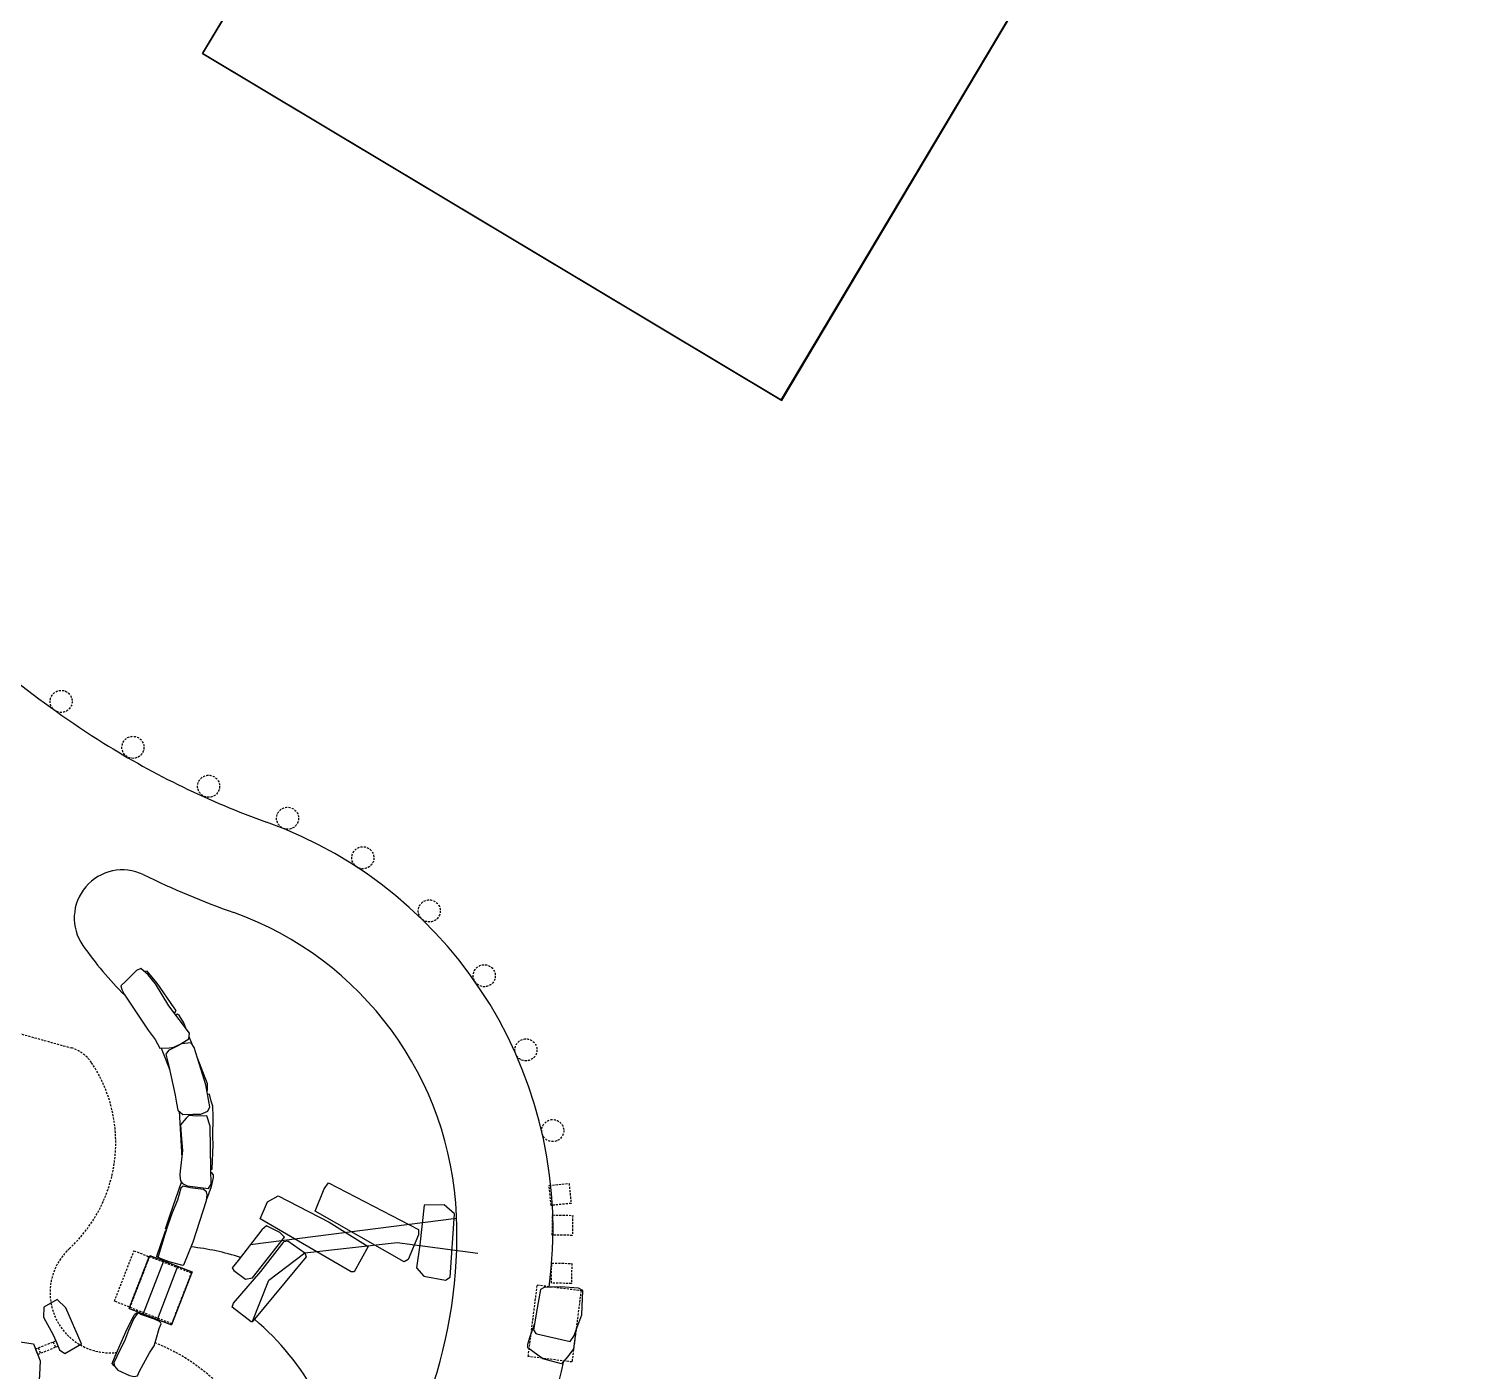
# Model space of a CAD drawing. Header units: feet. Extents: x -128 to 1593, y 35 to 1363.
# Drawn here: x 827.3 to 946.8, y 723.3 to 835 of the extents above; entities that cross this region are included whole.
import ezdxf

# ---------------------------------------------------------------- set-up
doc = ezdxf.new("R2010")
doc.units = ezdxf.units.FT
doc.header["$LTSCALE"] = 0.7
doc.header["$MEASUREMENT"] = 0
doc.linetypes.add('HIDDEN', pattern=[0.375, 0.25, -0.125])
for name, color, linetype in [('L-ARGILLITE PAVEMENT', 250, 'Continuous'), ('L-BLDG', 6, 'Continuous'), ('L-FOUNDATION-PLAY', 250, 'HIDDEN'), ('L-FOUNDATION-SPREAD', 250, 'HIDDEN'), ('L-PVMT', 250, 'Continuous'), ('L-STAIR', 250, 'Continuous'), ('L-STONE', 250, 'Continuous')]:
    doc.layers.add(name, color=color, linetype=linetype)
doc.layers.add('L-NONPLOT', color=250, linetype='Continuous', plot=False)

msp = doc.modelspace()

# ---------------------------------------------------------------- linework, layer by layer
at = {"layer": 'L-ARGILLITE PAVEMENT'}
for points in [[(858.528568, 732.414608), (851.133571, 736.628583), (851.900306, 738.497239), (852.25688, 738.983966), (859.735084, 735.107537), (859.726598, 734.662572), (858.878838, 732.620739)], [(854.380322, 731.593067), (854.144902, 731.575119), (846.568341, 736.002075), (847.173594, 737.402832), (848.06083, 737.917372), (852.302981, 735.706064), (855.541794, 733.707256)], [(859.82998, 733.823736), (859.561212, 731.912623), (860.177275, 731.229881), (861.976148, 730.895564), (862.355036, 731.13278), (862.721975, 736.415766), (861.874194, 737.149891), (860.210485, 737.125348)], [(844.733574, 732.543352), (844.229212, 731.925919), (844.363033, 731.700832), (845.353034, 730.991232), (845.920303, 731.080882), (848.581762, 734.478331), (848.197912, 734.873858), (847.096265, 735.416804), (846.693849, 735.073631)], [(850.277818, 733.155773), (850.391563, 732.834516), (845.95194, 727.474664), (845.813966, 727.422233), (844.244552, 728.661966), (844.35201, 728.987474), (846.608482, 731.60283), (848.565239, 734.123902), (848.860251, 734.157409)], [(828.554484, 727.818656), (829.357553, 726.345159), (829.584671, 725.853885), (829.882073, 725.113713), (830.333483, 724.807206), (831.711204, 725.587747), (830.410572, 728.606143), (829.685163, 729.2889), (828.589747, 728.64729)], [(827.705804, 725.597375), (828.279586, 724.189838), (828.206762, 723.034214), (827.989426, 719.630367), (826.351385, 718.841981), (825.593814, 719.502363), (825.68352, 720.84652), (825.404788, 725.43124), (826.028998, 725.848575)]]:
    msp.add_lwpolyline(points, close=True, dxfattribs=at)
at = {"layer": 'L-BLDG'}
msp.add_lwpolyline([(911.653027, 840.690901), (889.868027, 804.119901), (841.781027, 832.909901), (856.826027, 858.018901)], dxfattribs=at)
at = {"layer": 'L-FOUNDATION-PLAY'}
for points in [[(872.420714, 737.282197), (870.763237, 737.107419), (870.588459, 738.764896), (872.245936, 738.939674)], [(872.519868, 734.619292), (870.853507, 734.651224), (870.885439, 736.317585), (872.5518, 736.285653)], [(870.777029, 730.652001), (870.80896, 732.318362), (872.475321, 732.28643), (872.443389, 730.620069)], [(829.768663, 725.394105), (828.067515, 724.710581), (827.881099, 725.17453), (829.582248, 725.858054)]]:
    msp.add_lwpolyline(points, close=True, dxfattribs=at)
for points in [[(828.113074, 725.267738), (828.29949, 724.803788)], [(829.350273, 725.764846), (829.536689, 725.300897)]]:
    msp.add_lwpolyline(points, dxfattribs=at)
for centre in [(830.017321, 779.031424), (835.980727, 775.213839), (842.278237, 771.976938), (848.840984, 769.316224), (855.103485, 766.029745), (860.624335, 761.609328), (865.200903, 756.217214), (868.665218, 750.051308), (870.890129, 743.337915)]:
    msp.add_circle(centre, 0.916667, dxfattribs=at)
at = {"layer": 'L-FOUNDATION-SPREAD'}
for p, q in [((826.489373, 751.430673), (830.848471, 750.218371)), ((837.318022, 732.856233), (835.691206, 728.660584)), ((837.35687, 732.84117), (835.730055, 728.645521)), ((840.853245, 731.48549), (837.35687, 732.84117)), ((839.226429, 727.289841), (840.853245, 731.48549)), ((835.730055, 728.645521), (839.226429, 727.289841))]:
    msp.add_line(p, q, dxfattribs=at)
msp.add_lwpolyline([(835.691206, 728.660584), (834.448051, 729.142604), (836.074867, 733.338253), (837.318022, 732.856233)], dxfattribs=at)
msp.add_lwpolyline([(868.855666, 724.549291), (869.607924, 730.501946), (873.245658, 730.042233), (872.4934, 724.089577)], close=True, dxfattribs=at)
for points in [[(834.63892, 724.875876, -0.3962411024), (829.166556, 728.995065)], [(847.792916, 714.535828), (847.115299, 716.101334, 0.0213384888), (845.99934, 718.404695, 0.1765099347), (837.817782, 725.690368, 0.0944231933)]]:
    msp.add_lwpolyline(points, format="xyb", dxfattribs=at)
for centre, radius, start, end in [((830.044652, 747.328064), 3, 33.70990757, 74.45829287), ((822.557929, 742.333169), 12, 312.73194096, 33.70990757), ((834.093606, 729.84605), 5, 132.73194096, 189.7992681)]:
    msp.add_arc(centre, radius, start, end, dxfattribs=at)
at = {"layer": 'L-NONPLOT'}
for points in [[(845.746868, 733.851289), (862.897247, 736.063981)], [(845.900072, 727.397993), (847.275435, 730.909128), (850.277818, 733.155773), (857.943161, 734.034782), (864.66889, 733.140927)]]:
    msp.add_lwpolyline(points, dxfattribs=at)
at = {"layer": 'L-PVMT'}
msp.add_lwpolyline([(894.785027, 918.808901), (886.370027, 923.811901), (884.058027, 922.876901), (856.460027, 876.529901), (864.961017, 871.381113), (841.781027, 832.909901), (889.944419, 804.074164), (928.798251, 869.375781), (945.727027, 858.892901), (949.680027, 865.362901), (945.580027, 867.922901), (952.317027, 878.618901)], dxfattribs=at)
for points in [[(844.920954, 732.785217, 0.0524248343), (840.830349, 733.657106)], [(853.103605, 717.371164), (852.621618, 718.484703, 0.0213384888), (851.282471, 721.248729, 0.0944231933), (846.090269, 727.641666)]]:
    msp.add_lwpolyline(points, format="xyb", dxfattribs=at)
for centre, radius, start, end in [((876.117451, 843.446493), 80.120351, 224.33529383, 237.90369897), ((870.734777, 834.876291), 70, 237.90880795, 250.24874561), ((834.91342, 735.112417), 36, 352.33346067, 70.24874561), ((835.108154, 761.020054), 4, 64.2483619, 214.93647926), ((870.734777, 834.876291), 78, 244.2483619, 250.24874561), ((834.91327, 735.112471), 28, 2.34273396, 70.24865914), ((856.422627, 775.90942), 30, 214.93647926, 225.28432445), ((822.925369, 734.622032), 39.997929, 340.76807626, 2.34273396), ((822.925369, 734.622032), 49.997929, 331.4531371, 347.94242951)]:
    msp.add_arc(centre, radius, start, end, dxfattribs=at)
at = {"layer": 'L-STAIR'}
for p, q in [((835.684865, 728.528975), (837.40206, 732.957716)), ((840.898434, 731.602036), (839.18124, 727.173295))]:
    msp.add_line(p, q, dxfattribs=at)
for points in [[(836.850323, 728.077082), (838.567518, 732.505822)], [(837.40206, 732.957716), (840.898434, 731.602036)], [(838.015782, 727.625189), (839.732976, 732.053929)], [(835.684865, 728.528975), (839.18124, 727.173295)]]:
    msp.add_lwpolyline(points, dxfattribs=at)
at = {"layer": 'L-STONE'}
for points in [[(839.020147, 750.232954), (839.380159, 750.28064), (839.965084, 750.565777), (840.641925, 750.973731), (840.691064, 751.445972), (838.970757, 753.704467), (837.873439, 755.533318), (837.265484, 756.285909), (836.65429, 756.811741), (836.281671, 756.644322), (835.378984, 755.738511), (834.981908, 755.369276), (835.057379, 755.062297), (835.255964, 754.679994), (837.246408, 751.684181), (837.841344, 750.911705), (838.224631, 750.179128)], [(840.97033, 744.70748), (841.624035, 744.700607), (842.201743, 744.94992), (842.367382, 745.322568), (842.042682, 747.14515), (841.063559, 750.249612), (840.838253, 750.626296), (840.036303, 750.545818), (839.665891, 750.365251), (838.953002, 750.003813), (838.717033, 749.695973), (838.97939, 748.688338), (839.498215, 746.294748), (839.612566, 745.626391), (839.730887, 745.032055), (840.129893, 744.677387)], [(839.875351, 739.647861), (839.919675, 739.341848), (839.933921, 739.158579), (840.109701, 738.931103), (840.482557, 738.747486), (842.277241, 738.514146), (842.48232, 738.86974), (842.458446, 740.113676), (842.401659, 743.70446), (842.122568, 744.575966), (841.289466, 744.543475), (840.627897, 744.597524), (840.400354, 744.381269), (839.952113, 743.803974), (839.983158, 742.991047), (840.113507, 741.683487), (840.032127, 740.935529), (839.91372, 739.972847)], [(834.439385, 723.728771), (834.730138, 723.420266), (835.696627, 722.957009), (836.078235, 722.876313), (836.360018, 722.929923), (836.534861, 723.329421), (837.351906, 724.844222), (837.740776, 725.422112), (837.904938, 725.993979), (838.176178, 726.872593), (838.343515, 727.274725), (838.304666, 727.356793), (838.186231, 727.465649), (837.783518, 727.649321), (836.640218, 728.045716), (836.46405, 728.137477), (836.379121, 728.143267), (836.065664, 727.70592), (835.611929, 726.708208), (835.277081, 725.822367), (834.905994, 725.078042), (834.384386, 724.016419)]]:
    msp.add_lwpolyline(points, close=True, dxfattribs=at)
for points in [[(839.416599, 753.119146), (839.490987, 753.19034), (839.569289, 753.319313), (839.413305, 753.535879), (838.014579, 755.598435), (837.289275, 756.465754), (837.15674, 756.592835), (836.926543, 756.577512)], [(840.384697, 751.848184), (840.211227, 752.295117), (839.861914, 752.888542), (839.697524, 753.019132), (839.530836, 752.969171)], [(838.333298, 750.18648), (838.734, 749.23137), (839.049045, 748.366986)], [(840.897217, 750.527717), (840.659299, 751.140695)], [(842.12617, 746.676522), (842.177138, 746.684519), (842.178778, 747.225871), (841.316768, 749.446774)], [(842.458872, 740.091447), (842.578794, 740.141072), (842.651185, 742.189619), (842.639498, 742.796647), (842.66905, 744.474469), (842.639134, 745.37175), (842.479982, 745.785653), (842.349863, 746.354515), (842.184519, 746.349002)], [(839.817759, 744.954837), (840.046019, 741.063204)], [(842.123148, 737.645384), (842.508431, 738.676811), (842.621085, 739.19223), (842.692968, 739.440323), (842.67523, 739.65135), (842.534549, 739.820132), (842.463714, 739.839169)], [(840.10303, 732.130971), (840.221995, 732.160492), (841.001529, 734.078227), (842.112468, 737.522627), (842.152534, 737.983146), (842.099845, 738.253265), (841.861169, 738.438435), (840.744759, 738.575821), (840.158649, 738.712894), (839.981521, 738.560546), (839.702581, 737.540271), (839.252883, 736.496269), (838.881995, 735.461047), (838.644325, 734.681535), (838.097206, 732.866407), (838.089505, 732.818607), (838.308237, 732.6927), (838.966598, 732.443496), (840.10303, 732.130971)], [(838.773303, 735.10456), (838.705091, 735.178832), (839.088468, 736.326372), (840.025145, 739.040526)], [(838.14303, 732.787797), (838.016527, 732.800475), (837.959264, 732.847926), (837.965154, 732.888779), (838.693823, 735.003472), (838.756143, 735.048275)], [(869.879445, 730.127542), (869.542213, 728.273369), (869.38225, 727.23106), (869.296786, 726.768629), (869.480474, 726.464449), (869.576894, 726.445344), (872.343609, 725.796016), (872.650136, 726.237018), (873.305456, 728.024034), (873.395236, 730.034737), (873.033159, 730.234653), (871.512951, 730.353092), (870.184528, 730.272074), (869.874414, 730.127542)], [(834.431191, 723.771627), (834.269916, 723.969057), (834.499354, 724.563175), (835.519045, 726.847814), (836.028824, 727.860659), (836.122103, 728.053551), (836.286849, 728.184309), (836.423729, 728.140226)], [(872.808684, 726.669369), (872.608297, 725.173545), (872.136159, 724.542941), (871.615597, 723.941154), (870.068687, 724.352517), (868.825733, 725.258004), (868.814505, 725.583777), (868.978377, 726.131109), (869.38225, 727.23106)]]:
    msp.add_lwpolyline(points, dxfattribs=at)

doc.saveas('drawing.dxf')
